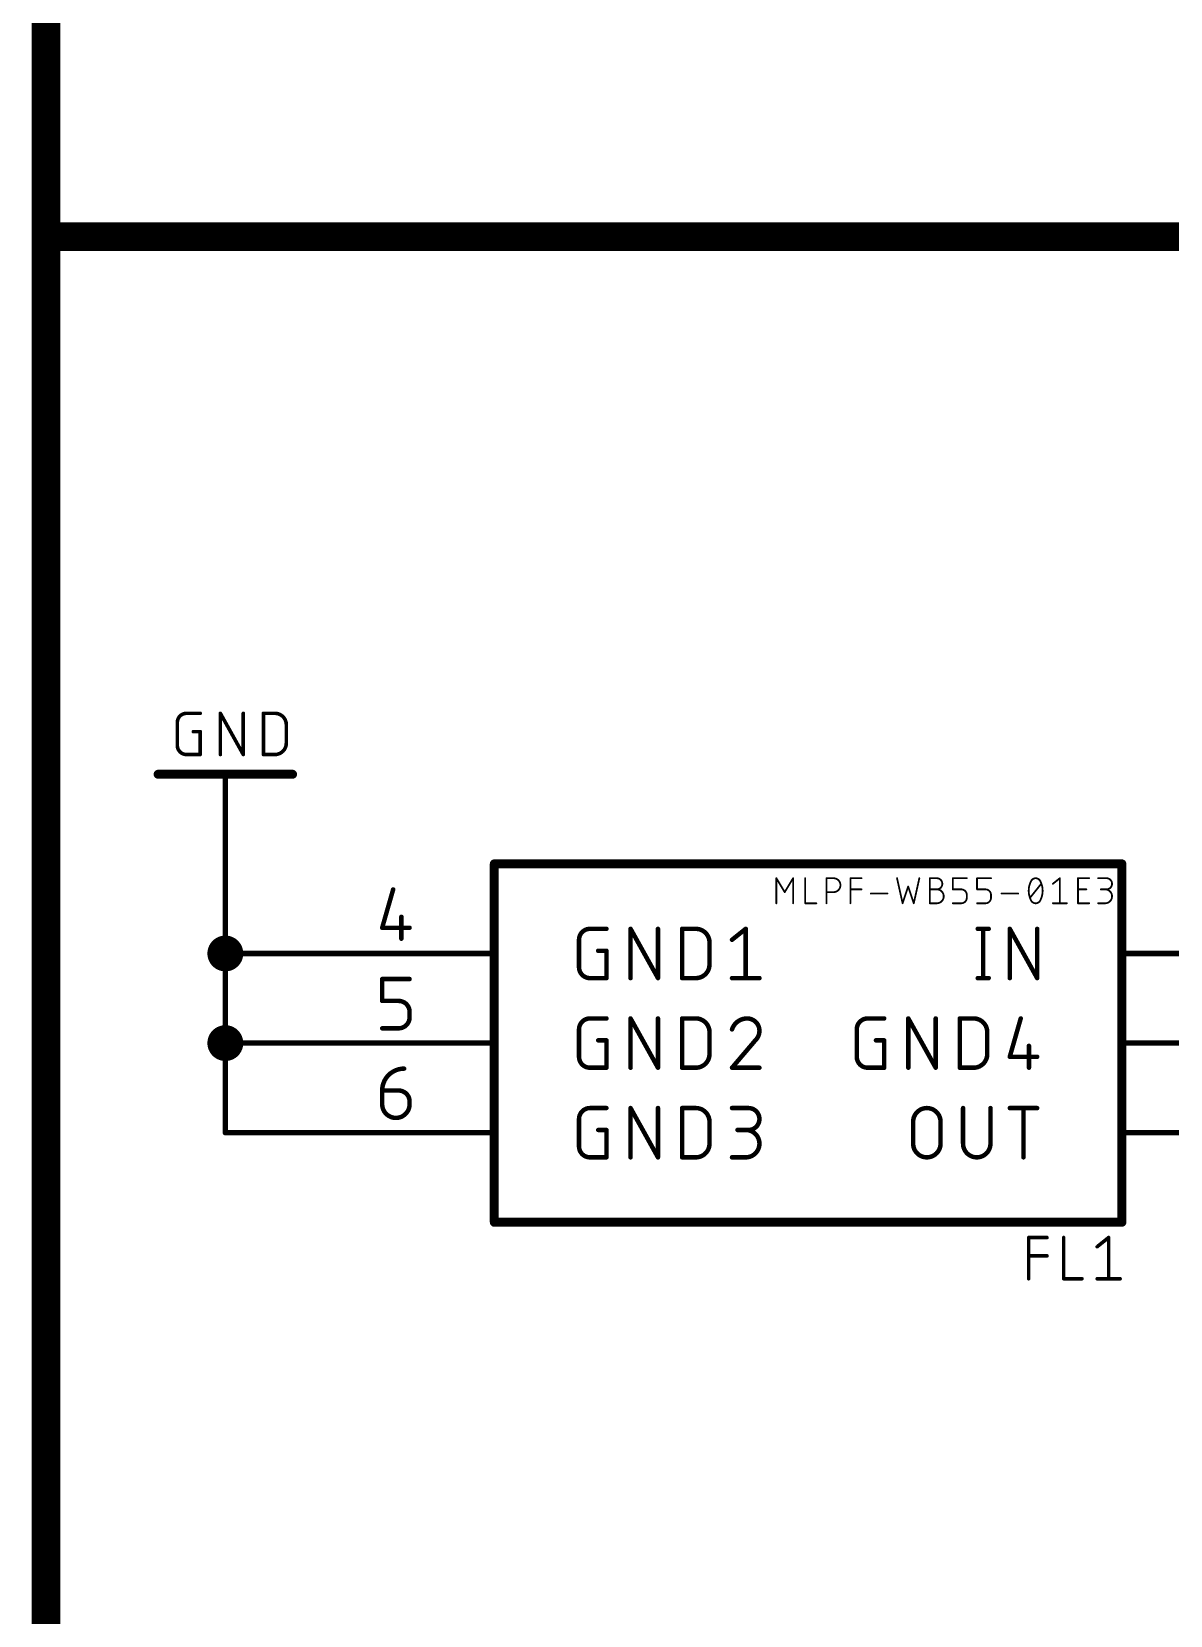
# Model space of a CAD drawing. Extents: x 0 to 261, y -15 to 164.
# Drawn here: x 126.59 to 158.85, y 29.5 to 74.39 of the extents above; entities that cross this region are included whole.
import ezdxf

# ---------------------------------------------------------------- set-up
doc = ezdxf.new("R2010")
doc.units = 0
for name, color, linetype in [('91', 110, 'CONTINUOUS'), ('94', 12, 'CONTINUOUS'), ('95', 253, 'CONTINUOUS'), ('96', 253, 'CONTINUOUS')]:
    doc.layers.add(name, color=color, linetype=linetype)

msp = doc.modelspace()

# ---------------------------------------------------------------- linework, layer by layer
at = {"layer": '91', "const_width": 0.1524}
for points in [[(132.08, 48.26), (132.08, 50.8)], [(132.08, 45.72), (132.08, 48.26)], [(134.62, 48.26), (132.08, 48.26)], [(132.08, 43.18), (132.08, 45.72)], [(134.62, 45.72), (132.08, 45.72)], [(134.62, 43.18), (132.08, 43.18)]]:
    msp.add_lwpolyline(points, dxfattribs=at)
at = {"layer": '91'}
for points, const_width in [([(132.1181, 50.8, 1), (132.0419, 50.8)], 0.0762), ([(132.08, 48.006, 1), (132.08, 48.514, 1), (132.08, 48.006)], 0.508), ([(132.1181, 48.26, 1), (132.0419, 48.26)], 0.0762), ([(132.08, 48.2981, 1), (132.08, 48.2219)], 0.0762), ([(132.0419, 48.26, 1), (132.1181, 48.26)], 0.0762), ([(134.62, 48.2219, 1), (134.62, 48.2981)], 0.0762), ([(132.08, 45.466, 1), (132.08, 45.974, 1), (132.08, 45.466)], 0.508), ([(132.1181, 45.72, 1), (132.0419, 45.72)], 0.0762), ([(132.08, 45.7581, 1), (132.08, 45.6819)], 0.0762), ([(134.62, 45.6819, 1), (134.62, 45.7581)], 0.0762), ([(132.0419, 45.72, 1), (132.1181, 45.72)], 0.0762), ([(132.08, 43.2181, 1), (132.08, 43.1419)], 0.0762), ([(132.0419, 43.18, 1), (132.1181, 43.18)], 0.0762), ([(134.62, 43.1419, 1), (134.62, 43.2181)], 0.0762)]:
    msp.add_lwpolyline(points, format="xyb", dxfattribs=dict(at, const_width=const_width))
at = {"layer": '94'}
for points, const_width in [([(133.985, 53.34), (130.175, 53.34)], 0.254), ([(132.08, 50.8), (132.08, 53.34)], 0.1524), ([(139.7, 50.8), (139.7, 40.64)], 0.254), ([(139.7, 50.8), (157.48, 50.8)], 0.254), ([(157.48, 40.64), (157.48, 50.8)], 0.254), ([(134.62, 48.26), (139.7, 48.26)], 0.1524), ([(162.56, 48.26), (157.48, 48.26)], 0.1524), ([(134.62, 45.72), (139.7, 45.72)], 0.1524), ([(162.56, 45.72), (157.48, 45.72)], 0.1524), ([(134.62, 43.18), (139.7, 43.18)], 0.1524), ([(162.56, 43.18), (157.48, 43.18)], 0.1524), ([(157.48, 40.64), (139.7, 40.64)], 0.254)]:
    msp.add_lwpolyline(points, dxfattribs=dict(at, const_width=const_width))
for points, const_width in [([(130.175, 53.4035, 1), (130.175, 53.2765)], 0.127), ([(133.985, 53.2765, 1), (133.985, 53.4035)], 0.127), ([(132.1181, 53.34, 1), (132.0419, 53.34)], 0.0762), ([(132.0419, 50.8, 1), (132.1181, 50.8)], 0.0762), ([(139.7635, 50.8, 1), (139.6365, 50.8)], 0.127), ([(139.7, 50.8635, 1), (139.7, 50.7365)], 0.127), ([(157.5435, 50.8, 1), (157.4165, 50.8)], 0.127), ([(157.48, 50.7365, 1), (157.48, 50.8635)], 0.127), ([(134.62, 48.2981, 1), (134.62, 48.2219)], 0.0762), ([(139.7, 48.2219, 1), (139.7, 48.2981)], 0.0762), ([(157.48, 48.2981, 1), (157.48, 48.2219)], 0.0762), ([(134.62, 45.7581, 1), (134.62, 45.6819)], 0.0762), ([(139.7, 45.6819, 1), (139.7, 45.7581)], 0.0762), ([(157.48, 45.7581, 1), (157.48, 45.6819)], 0.0762), ([(134.62, 43.2181, 1), (134.62, 43.1419)], 0.0762), ([(139.7, 43.1419, 1), (139.7, 43.2181)], 0.0762), ([(157.48, 43.2181, 1), (157.48, 43.1419)], 0.0762), ([(139.7, 40.7035, 1), (139.7, 40.5765)], 0.127), ([(139.6365, 40.64, 1), (139.7635, 40.64)], 0.127), ([(157.4165, 40.64, 1), (157.5435, 40.64)], 0.127), ([(157.48, 40.5765, 1), (157.48, 40.7035)], 0.127)]:
    msp.add_lwpolyline(points, format="xyb", dxfattribs=dict(at, const_width=const_width))
at = {"layer": '95'}
for points, const_width in [([(127, 121.92), (127, 68.58)], 0.8128), ([(127, 68.58), (127, 12.7)], 0.8128), ([(127, 68.58), (256.54, 68.58)], 0.8128), ([(136.834, 50.0761), (136.5236, 48.9895)], 0.127), ([(136.5236, 48.9895), (137.2997, 48.9895)], 0.127), ([(137.0669, 49.3), (137.0669, 48.6791)], 0.127), ([(142.4107, 48.9585), (142.8764, 48.9585)], 0.127), ([(143.5604, 47.5615), (143.5604, 48.9585)], 0.127), ([(143.5604, 48.9585), (144.3365, 47.5615)], 0.127), ([(144.3365, 47.5615), (144.3365, 48.9585)], 0.127), ([(145.0205, 47.5615), (145.0205, 48.9585)], 0.127), ([(145.0205, 48.9585), (145.4086, 48.9585)], 0.127), ([(146.435, 48.6481), (146.8231, 48.9585)], 0.127), ([(146.8231, 48.9585), (146.8231, 47.5615)], 0.127), ([(153.3957, 48.9585), (153.7062, 48.9585)], 0.127), ([(153.5509, 48.9585), (153.5509, 47.5615)], 0.127), ([(154.3036, 47.5615), (154.3036, 48.9585)], 0.127), ([(154.3036, 48.9585), (155.0797, 47.5615)], 0.127), ([(155.0797, 47.5615), (155.0797, 48.9585)], 0.127), ([(142.1003, 47.8719), (142.1003, 48.6481)], 0.127), ([(145.7966, 48.5704), (145.7966, 47.9496)], 0.127), ([(142.6436, 48.3376), (142.8764, 48.3376)], 0.127), ([(142.8764, 48.3376), (142.8764, 47.5615)], 0.127), ([(136.5236, 46.9152), (136.5236, 47.5361)], 0.127), ([(136.5236, 47.5361), (137.2997, 47.5361)], 0.127), ([(142.8764, 47.5615), (142.4107, 47.5615)], 0.127), ([(145.4086, 47.5615), (145.0205, 47.5615)], 0.127), ([(146.435, 47.5615), (147.2111, 47.5615)], 0.127), ([(153.3957, 47.5615), (153.7062, 47.5615)], 0.127), ([(136.9893, 46.9152), (136.5236, 46.9152)], 0.127), ([(137.2997, 46.4495), (137.2997, 46.6048)], 0.127), ([(142.4107, 46.4185), (142.8764, 46.4185)], 0.127), ([(143.5604, 45.0215), (143.5604, 46.4185)], 0.127), ([(143.5604, 46.4185), (144.3365, 45.0215)], 0.127), ([(144.3365, 45.0215), (144.3365, 46.4185)], 0.127), ([(145.0205, 45.0215), (145.0205, 46.4185)], 0.127), ([(145.0205, 46.4185), (145.4086, 46.4185)], 0.127), ([(150.2793, 46.4185), (150.745, 46.4185)], 0.127), ([(151.429, 45.0215), (151.429, 46.4185)], 0.127), ([(151.429, 46.4185), (152.2051, 45.0215)], 0.127), ([(152.2051, 45.0215), (152.2051, 46.4185)], 0.127), ([(152.8891, 45.0215), (152.8891, 46.4185)], 0.127), ([(152.8891, 46.4185), (153.2772, 46.4185)], 0.127), ([(154.614, 46.4185), (154.3036, 45.3319)], 0.127), ([(136.5236, 46.1391), (136.9893, 46.1391)], 0.127), ([(142.1003, 45.3319), (142.1003, 46.1081)], 0.127), ([(142.6436, 45.7976), (142.8764, 45.7976)], 0.127), ([(142.8764, 45.7976), (142.8764, 45.0215)], 0.127), ([(145.7966, 46.0304), (145.7966, 45.4096)], 0.127), ([(147.0947, 45.7976), (146.435, 45.0215)], 0.127), ([(149.9689, 45.3319), (149.9689, 46.1081)], 0.127), ([(150.5122, 45.7976), (150.745, 45.7976)], 0.127), ([(150.745, 45.7976), (150.745, 45.0215)], 0.127), ([(153.6652, 46.0304), (153.6652, 45.4096)], 0.127), ([(154.3036, 45.3319), (155.0797, 45.3319)], 0.127), ([(154.8469, 45.6424), (154.8469, 45.0215)], 0.127), ([(142.8764, 45.0215), (142.4107, 45.0215)], 0.127), ([(145.4086, 45.0215), (145.0205, 45.0215)], 0.127), ([(146.435, 45.0215), (147.2111, 45.0215)], 0.127), ([(150.745, 45.0215), (150.2793, 45.0215)], 0.127), ([(153.2772, 45.0215), (152.8891, 45.0215)], 0.127), ([(136.5236, 44.3752), (136.9893, 44.3752)], 0.127), ([(136.5236, 43.9872), (136.5236, 44.3752)], 0.127), ([(137.2997, 44.0648), (137.2997, 43.9872)], 0.127), ([(142.1003, 42.7919), (142.1003, 43.5681)], 0.127), ([(142.4107, 43.8785), (142.8764, 43.8785)], 0.127), ([(143.5604, 42.4815), (143.5604, 43.8785)], 0.127), ([(143.5604, 43.8785), (144.3365, 42.4815)], 0.127), ([(144.3365, 42.4815), (144.3365, 43.8785)], 0.127), ([(145.0205, 42.4815), (145.0205, 43.8785)], 0.127), ([(145.0205, 43.8785), (145.4086, 43.8785)], 0.127), ([(145.7966, 43.4904), (145.7966, 42.8696)], 0.127), ([(146.435, 43.8785), (146.9007, 43.8785)], 0.127), ([(151.5659, 42.8696), (151.5659, 43.4904)], 0.127), ([(152.342, 43.4904), (152.342, 42.8696)], 0.127), ([(152.9804, 43.8785), (152.9804, 42.8696)], 0.127), ([(153.7565, 42.8696), (153.7565, 43.8785)], 0.127), ([(154.3036, 43.8785), (155.0797, 43.8785)], 0.127), ([(154.6916, 42.4815), (154.6916, 43.8785)], 0.127), ([(142.6436, 43.2576), (142.8764, 43.2576)], 0.127), ([(142.8764, 43.2576), (142.8764, 42.4815)], 0.127), ([(146.9007, 43.2576), (146.5902, 43.2576)], 0.127), ([(142.8764, 42.4815), (142.4107, 42.4815)], 0.127), ([(145.4086, 42.4815), (145.0205, 42.4815)], 0.127), ([(146.435, 42.4815), (146.8231, 42.4815)], 0.127), ([(154.8393, 39.0398), (154.8393, 40.2082)], 0.1016), ([(154.8393, 40.2082), (155.3585, 40.2082)], 0.1016), ([(155.8298, 40.2082), (155.8298, 39.0398)], 0.1016), ([(156.7801, 39.9486), (157.1046, 40.2082)], 0.1016), ([(157.1046, 40.2082), (157.1046, 39.0398)], 0.1016), ([(154.8393, 39.6889), (155.3585, 39.6889)], 0.1016), ([(155.8298, 39.0398), (156.3491, 39.0398)], 0.1016), ([(156.7801, 39.0398), (157.4292, 39.0398)], 0.1016)]:
    msp.add_lwpolyline(points, dxfattribs=dict(at, const_width=const_width))
for points, const_width in [([(127.2032, 68.58, 1), (126.7968, 68.58)], 0.4064), ([(127, 68.7832, 1), (127, 68.3768)], 0.4064), ([(126.7968, 68.58, 1), (127.2032, 68.58)], 0.4064), ([(136.8646, 50.0674, 1), (136.8035, 50.0848)], 0.0635), ([(136.5236, 49.0213, 1), (136.5236, 48.9578)], 0.0635), ([(136.4931, 48.9983, 1), (136.5541, 48.9808)], 0.0635), ([(137.0986, 49.3, 1), (137.0351, 49.3)], 0.0635), ([(137.2997, 48.9578, 1), (137.2997, 49.0213)], 0.0635), ([(142.4107, 48.9585, 0.4142), (142.1003, 48.6481)], 0.127), ([(142.4107, 48.9903, 1), (142.4107, 48.9267)], 0.0635), ([(142.4107, 48.9268, 1), (142.4107, 48.9902)], 0.0635), ([(142.8764, 48.9267, 1), (142.8764, 48.9903)], 0.0635), ([(143.5922, 48.9585, 1), (143.5287, 48.9585)], 0.0635), ([(143.5882, 48.9739, 1), (143.5327, 48.9431)], 0.0635), ([(144.3683, 48.9585, 1), (144.3048, 48.9585)], 0.0635), ([(145.0205, 48.9903, 1), (145.0205, 48.9267)], 0.0635), ([(145.0523, 48.9585, 1), (144.9888, 48.9585)], 0.0635), ([(145.4086, 48.9903, 1), (145.4086, 48.9267)], 0.0635), ([(145.7966, 48.5704, 0.4142), (145.4086, 48.9585)], 0.127), ([(145.4086, 48.9267, 1), (145.4086, 48.9903)], 0.0635), ([(146.8548, 48.9585, 1), (146.7913, 48.9585)], 0.0635), ([(146.8429, 48.9337, 1), (146.8032, 48.9833)], 0.0635), ([(153.3957, 48.9903, 1), (153.3957, 48.9267)], 0.0635), ([(153.5827, 48.9585, 1), (153.5192, 48.9585)], 0.0635), ([(153.7062, 48.9267, 1), (153.7062, 48.9903)], 0.0635), ([(154.3353, 48.9585, 1), (154.2718, 48.9585)], 0.0635), ([(154.3313, 48.9739, 1), (154.2758, 48.9431)], 0.0635), ([(155.1114, 48.9585, 1), (155.048, 48.9585)], 0.0635), ([(137.0351, 48.6791, 1), (137.0986, 48.6791)], 0.0635), ([(142.132, 48.6481, 1), (142.0686, 48.6481)], 0.0635), ([(142.0686, 48.6481, 1), (142.132, 48.6481)], 0.0635), ([(145.8284, 48.5704, 1), (145.7649, 48.5704)], 0.0635), ([(145.7649, 48.5704, 1), (145.8284, 48.5704)], 0.0635), ([(146.4152, 48.6728, 1), (146.4548, 48.6233)], 0.0635), ([(142.6436, 48.3694, 1), (142.6436, 48.3059)], 0.0635), ([(142.9082, 48.3376, 1), (142.8447, 48.3376)], 0.0635), ([(142.8764, 48.3059, 1), (142.8764, 48.3694)], 0.0635), ([(136.5236, 47.5679, 1), (136.5236, 47.5044)], 0.0635), ([(136.5553, 47.5361, 1), (136.4918, 47.5361)], 0.0635), ([(137.2997, 47.5044, 1), (137.2997, 47.5679)], 0.0635), ([(142.1003, 47.8719, 0.4142), (142.4107, 47.5615)], 0.127), ([(142.132, 47.8719, 1), (142.0686, 47.8719)], 0.0635), ([(142.0686, 47.8719, 1), (142.132, 47.8719)], 0.0635), ([(142.4107, 47.5933, 1), (142.4107, 47.5297)], 0.0635), ([(142.4107, 47.5297, 1), (142.4107, 47.5933)], 0.0635), ([(142.8447, 47.5615, 1), (142.9082, 47.5615)], 0.0635), ([(142.8764, 47.5297, 1), (142.8764, 47.5933)], 0.0635), ([(143.5287, 47.5615, 1), (143.5922, 47.5615)], 0.0635), ([(144.3048, 47.5615, 1), (144.3683, 47.5615)], 0.0635), ([(144.3088, 47.5461, 1), (144.3643, 47.5769)], 0.0635), ([(145.0205, 47.5933, 1), (145.0205, 47.5297)], 0.0635), ([(144.9888, 47.5615, 1), (145.0523, 47.5615)], 0.0635), ([(145.4086, 47.5615, 0.4142), (145.7966, 47.9496)], 0.127), ([(145.4086, 47.5932, 1), (145.4086, 47.5298)], 0.0635), ([(145.4086, 47.5297, 1), (145.4086, 47.5933)], 0.0635), ([(145.8284, 47.9496, 1), (145.7649, 47.9496)], 0.0635), ([(145.7649, 47.9496, 1), (145.8284, 47.9496)], 0.0635), ([(146.435, 47.5933, 1), (146.435, 47.5297)], 0.0635), ([(146.7913, 47.5615, 1), (146.8548, 47.5615)], 0.0635), ([(147.2111, 47.5297, 1), (147.2111, 47.5933)], 0.0635), ([(153.3957, 47.5933, 1), (153.3957, 47.5297)], 0.0635), ([(153.5192, 47.5615, 1), (153.5827, 47.5615)], 0.0635), ([(153.7062, 47.5297, 1), (153.7062, 47.5933)], 0.0635), ([(154.2718, 47.5615, 1), (154.3353, 47.5615)], 0.0635), ([(155.048, 47.5615, 1), (155.1114, 47.5615)], 0.0635), ([(155.0519, 47.5461, 1), (155.1075, 47.5769)], 0.0635), ([(136.5236, 46.947, 1), (136.5236, 46.8835)], 0.0635), ([(136.4918, 46.9152, 1), (136.5553, 46.9152)], 0.0635), ([(136.9893, 46.947, 1), (136.9893, 46.8835)], 0.0635), ([(137.2997, 46.6048, 0.4142), (136.9893, 46.9152)], 0.127), ([(136.9893, 46.8835, 1), (136.9893, 46.947)], 0.0635), ([(136.9893, 46.1391, 0.4142), (137.2997, 46.4495)], 0.127), ([(137.3314, 46.6048, 1), (137.268, 46.6048)], 0.0635), ([(137.268, 46.6048, 1), (137.3314, 46.6048)], 0.0635), ([(137.3314, 46.4495, 1), (137.268, 46.4495)], 0.0635), ([(137.268, 46.4495, 1), (137.3314, 46.4495)], 0.0635), ([(142.4107, 46.4185, 0.4142), (142.1003, 46.1081)], 0.127), ([(142.4107, 46.4503, 1), (142.4107, 46.3867)], 0.0635), ([(142.4107, 46.3868, 1), (142.4107, 46.4502)], 0.0635), ([(142.8764, 46.3867, 1), (142.8764, 46.4503)], 0.0635), ([(143.5922, 46.4185, 1), (143.5287, 46.4185)], 0.0635), ([(143.5882, 46.4339, 1), (143.5327, 46.4031)], 0.0635), ([(144.3683, 46.4185, 1), (144.3048, 46.4185)], 0.0635), ([(145.0205, 46.4503, 1), (145.0205, 46.3867)], 0.0635), ([(145.0523, 46.4185, 1), (144.9888, 46.4185)], 0.0635), ([(145.4086, 46.4503, 1), (145.4086, 46.3867)], 0.0635), ([(145.7966, 46.0304, 0.4142), (145.4086, 46.4185)], 0.127), ([(145.4086, 46.3867, 1), (145.4086, 46.4503)], 0.0635), ([(146.8619, 46.4185, 0.3252), (146.435, 46.1081)], 0.127), ([(146.8619, 46.4503, 1), (146.8619, 46.3867)], 0.0635), ([(147.2111, 46.0693, 0.4142), (146.8619, 46.4185)], 0.127), ([(146.8619, 46.3868, 1), (146.8619, 46.4502)], 0.0635), ([(150.2793, 46.4185, 0.4142), (149.9689, 46.1081)], 0.127), ([(150.2793, 46.4503, 1), (150.2793, 46.3867)], 0.0635), ([(150.2793, 46.3868, 1), (150.2793, 46.4502)], 0.0635), ([(150.745, 46.3867, 1), (150.745, 46.4503)], 0.0635), ([(151.4568, 46.4339, 1), (151.4012, 46.4031)], 0.0635), ([(151.4607, 46.4185, 1), (151.3973, 46.4185)], 0.0635), ([(152.2369, 46.4185, 1), (152.1734, 46.4185)], 0.0635), ([(152.8891, 46.4503, 1), (152.8891, 46.3867)], 0.0635), ([(152.9209, 46.4185, 1), (152.8574, 46.4185)], 0.0635), ([(153.2772, 46.4503, 1), (153.2772, 46.3867)], 0.0635), ([(153.6652, 46.0304, 0.4142), (153.2772, 46.4185)], 0.127), ([(153.2772, 46.3867, 1), (153.2772, 46.4503)], 0.0635), ([(154.6446, 46.4098, 1), (154.5835, 46.4272)], 0.0635), ([(136.5236, 46.1709, 1), (136.5236, 46.1073)], 0.0635), ([(136.9893, 46.1709, 1), (136.9893, 46.1073)], 0.0635), ([(136.9893, 46.1073, 1), (136.9893, 46.1709)], 0.0635), ([(142.132, 46.1081, 1), (142.0686, 46.1081)], 0.0635), ([(142.0686, 46.1081, 1), (142.132, 46.1081)], 0.0635), ([(142.6436, 45.8294, 1), (142.6436, 45.7659)], 0.0635), ([(142.9082, 45.7976, 1), (142.8447, 45.7976)], 0.0635), ([(142.8764, 45.7659, 1), (142.8764, 45.8294)], 0.0635), ([(145.8284, 46.0304, 1), (145.7649, 46.0304)], 0.0635), ([(145.7649, 46.0304, 1), (145.8284, 46.0304)], 0.0635), ([(146.4048, 46.1178, 1), (146.4652, 46.0983)], 0.0635), ([(147.0947, 45.7976, 0.2053), (147.2111, 46.0693)], 0.127), ([(147.0728, 45.8206, 1), (147.1166, 45.7746)], 0.0635), ([(147.1189, 45.777, 1), (147.0705, 45.8182)], 0.0635), ([(147.2429, 46.0692, 1), (147.1794, 46.0693)], 0.0635), ([(147.1794, 46.0693, 1), (147.2429, 46.0693)], 0.0635), ([(150.0006, 46.1081, 1), (149.9371, 46.1081)], 0.0635), ([(149.9371, 46.1081, 1), (150.0006, 46.1081)], 0.0635), ([(150.5122, 45.8294, 1), (150.5122, 45.7659)], 0.0635), ([(150.7767, 45.7976, 1), (150.7133, 45.7976)], 0.0635), ([(150.745, 45.7659, 1), (150.745, 45.8294)], 0.0635), ([(153.697, 46.0304, 1), (153.6335, 46.0304)], 0.0635), ([(153.6335, 46.0304, 1), (153.697, 46.0304)], 0.0635), ([(142.1003, 45.3319, 0.4142), (142.4107, 45.0215)], 0.127), ([(142.132, 45.3319, 1), (142.0686, 45.3319)], 0.0635), ([(142.0686, 45.3319, 1), (142.132, 45.3319)], 0.0635), ([(145.4086, 45.0215, 0.4142), (145.7966, 45.4096)], 0.127), ([(145.8284, 45.4096, 1), (145.7649, 45.4096)], 0.0635), ([(145.7649, 45.4096, 1), (145.8284, 45.4096)], 0.0635), ([(150.0006, 45.3319, 1), (149.9371, 45.3319)], 0.0635), ([(149.9371, 45.3319, 1), (150.0006, 45.3319)], 0.0635), ([(149.9689, 45.3319, 0.4142), (150.2793, 45.0215)], 0.127), ([(153.2772, 45.0215, 0.4142), (153.6652, 45.4096)], 0.127), ([(153.697, 45.4096, 1), (153.6335, 45.4096)], 0.0635), ([(153.6335, 45.4096, 1), (153.697, 45.4096)], 0.0635), ([(154.3036, 45.3637, 1), (154.3036, 45.3002)], 0.0635), ([(154.2731, 45.3407, 1), (154.3341, 45.3232)], 0.0635), ([(154.8786, 45.6424, 1), (154.8151, 45.6424)], 0.0635), ([(155.0797, 45.3002, 1), (155.0797, 45.3637)], 0.0635), ([(137.1445, 44.9961, 0.4142), (136.5236, 44.3752)], 0.127), ([(137.1445, 44.9644, 1), (137.1445, 45.0278)], 0.0635), ([(142.4107, 45.0533, 1), (142.4107, 44.9898)], 0.0635), ([(142.4107, 44.9898, 1), (142.4107, 45.0533)], 0.0635), ([(142.8447, 45.0215, 1), (142.9082, 45.0215)], 0.0635), ([(142.8764, 44.9898, 1), (142.8764, 45.0533)], 0.0635), ([(143.5287, 45.0215, 1), (143.5922, 45.0215)], 0.0635), ([(144.3048, 45.0215, 1), (144.3683, 45.0215)], 0.0635), ([(144.3088, 45.0061, 1), (144.3643, 45.0369)], 0.0635), ([(145.0205, 45.0533, 1), (145.0205, 44.9898)], 0.0635), ([(144.9888, 45.0215, 1), (145.0523, 45.0215)], 0.0635), ([(145.4086, 45.0532, 1), (145.4086, 44.9898)], 0.0635), ([(145.4086, 44.9898, 1), (145.4086, 45.0533)], 0.0635), ([(146.435, 45.0533, 1), (146.435, 44.9898)], 0.0635), ([(146.4108, 45.0421, 1), (146.4592, 45.0009)], 0.0635), ([(147.2111, 44.9898, 1), (147.2111, 45.0533)], 0.0635), ([(150.2793, 45.0533, 1), (150.2793, 44.9898)], 0.0635), ([(150.2793, 44.9898, 1), (150.2793, 45.0533)], 0.0635), ([(150.7133, 45.0215, 1), (150.7767, 45.0215)], 0.0635), ([(150.745, 44.9898, 1), (150.745, 45.0533)], 0.0635), ([(151.3973, 45.0215, 1), (151.4607, 45.0215)], 0.0635), ([(152.1734, 45.0215, 1), (152.2369, 45.0215)], 0.0635), ([(152.1774, 45.0061, 1), (152.2329, 45.0369)], 0.0635), ([(152.8891, 45.0533, 1), (152.8891, 44.9898)], 0.0635), ([(152.8574, 45.0215, 1), (152.9209, 45.0215)], 0.0635), ([(153.2772, 45.0532, 1), (153.2772, 44.9898)], 0.0635), ([(153.2772, 44.9898, 1), (153.2772, 45.0533)], 0.0635), ([(154.8151, 45.0215, 1), (154.8786, 45.0215)], 0.0635), ([(136.5236, 44.407, 1), (136.5236, 44.3435)], 0.0635), ([(136.5553, 44.3752, 1), (136.4918, 44.3752)], 0.0635), ([(136.4918, 44.3752, 1), (136.5553, 44.3752)], 0.0635), ([(136.5236, 43.9872, 1), (137.2997, 43.9872)], 0.127), ([(136.5553, 43.9872, 1), (136.4918, 43.9872)], 0.0635), ([(136.4918, 43.9872, 1), (136.5553, 43.9872)], 0.0635), ([(137.2997, 44.0648, 0.4142), (136.9893, 44.3752)], 0.127), ([(136.9893, 44.407, 1), (136.9893, 44.3435)], 0.0635), ([(136.9893, 44.3435, 1), (136.9893, 44.407)], 0.0635), ([(137.3314, 44.0648, 1), (137.268, 44.0648)], 0.0635), ([(137.268, 44.0648, 1), (137.3314, 44.0648)], 0.0635), ([(137.3314, 43.9872, 1), (137.268, 43.9872)], 0.0635), ([(137.268, 43.9872, 1), (137.3314, 43.9872)], 0.0635), ([(142.4107, 43.8785, 0.4142), (142.1003, 43.5681)], 0.127), ([(142.132, 43.5681, 1), (142.0686, 43.5681)], 0.0635), ([(142.0686, 43.5681, 1), (142.132, 43.5681)], 0.0635), ([(142.4107, 43.9103, 1), (142.4107, 43.8468)], 0.0635), ([(142.4107, 43.8468, 1), (142.4107, 43.9102)], 0.0635), ([(142.8764, 43.8468, 1), (142.8764, 43.9103)], 0.0635), ([(143.5922, 43.8785, 1), (143.5287, 43.8785)], 0.0635), ([(143.5882, 43.8939, 1), (143.5327, 43.8631)], 0.0635), ([(144.3683, 43.8785, 1), (144.3048, 43.8785)], 0.0635), ([(145.0205, 43.9103, 1), (145.0205, 43.8468)], 0.0635), ([(145.0523, 43.8785, 1), (144.9888, 43.8785)], 0.0635), ([(145.4086, 43.9103, 1), (145.4086, 43.8468)], 0.0635), ([(145.7966, 43.4904, 0.4142), (145.4086, 43.8785)], 0.127), ([(145.4086, 43.8468, 1), (145.4086, 43.9103)], 0.0635), ([(145.8284, 43.4904, 1), (145.7649, 43.4904)], 0.0635), ([(146.435, 43.9103, 1), (146.435, 43.8468)], 0.0635), ([(146.9007, 43.9103, 1), (146.9007, 43.8468)], 0.0635), ([(146.9007, 43.2576, 1), (146.9007, 43.8785)], 0.127), ([(146.9007, 43.8468, 1), (146.9007, 43.9103)], 0.0635), ([(152.342, 43.4904, 1), (151.5659, 43.4904)], 0.127), ([(151.5976, 43.4904, 1), (151.5341, 43.4904)], 0.0635), ([(152.3737, 43.4904, 1), (152.3102, 43.4904)], 0.0635), ([(153.0121, 43.8785, 1), (152.9486, 43.8785)], 0.0635), ([(153.7882, 43.8785, 1), (153.7247, 43.8785)], 0.0635), ([(154.3036, 43.9103, 1), (154.3036, 43.8468)], 0.0635), ([(154.7234, 43.8785, 1), (154.6599, 43.8785)], 0.0635), ([(155.0797, 43.8468, 1), (155.0797, 43.9103)], 0.0635), ([(142.6436, 43.2894, 1), (142.6436, 43.2259)], 0.0635), ([(142.9082, 43.2576, 1), (142.8447, 43.2576)], 0.0635), ([(142.8764, 43.2259, 1), (142.8764, 43.2894)], 0.0635), ([(145.7649, 43.4904, 1), (145.8284, 43.4904)], 0.0635), ([(146.5902, 43.2894, 1), (146.5902, 43.2259)], 0.0635), ([(146.8231, 43.2894, 1), (146.8231, 43.2259)], 0.0635), ([(146.8231, 42.4815, 1), (146.8231, 43.2576)], 0.127), ([(146.9007, 43.2894, 1), (146.9007, 43.2259)], 0.0635), ([(146.9007, 43.2259, 1), (146.9007, 43.2894)], 0.0635), ([(151.5341, 43.4904, 1), (151.5976, 43.4904)], 0.0635), ([(152.3102, 43.4904, 1), (152.3737, 43.4904)], 0.0635), ([(142.1003, 42.7919, 0.4142), (142.4107, 42.4815)], 0.127), ([(142.132, 42.7919, 1), (142.0686, 42.7919)], 0.0635), ([(142.0686, 42.7919, 1), (142.132, 42.7919)], 0.0635), ([(145.4086, 42.4815, 0.4142), (145.7966, 42.8696)], 0.127), ([(145.8284, 42.8696, 1), (145.7649, 42.8696)], 0.0635), ([(145.7649, 42.8696, 1), (145.8284, 42.8696)], 0.0635), ([(151.5659, 42.8696, 1), (152.342, 42.8696)], 0.127), ([(151.5976, 42.8696, 1), (151.5341, 42.8696)], 0.0635), ([(151.5341, 42.8696, 1), (151.5976, 42.8696)], 0.0635), ([(152.3737, 42.8696, 1), (152.3102, 42.8696)], 0.0635), ([(152.3102, 42.8696, 1), (152.3737, 42.8696)], 0.0635), ([(152.9804, 42.8696, 1), (153.7565, 42.8696)], 0.127), ([(153.0121, 42.8696, 1), (152.9486, 42.8696)], 0.0635), ([(152.9486, 42.8696, 1), (153.0121, 42.8696)], 0.0635), ([(153.7882, 42.8696, 1), (153.7247, 42.8696)], 0.0635), ([(153.7247, 42.8696, 1), (153.7882, 42.8696)], 0.0635), ([(142.4107, 42.5133, 1), (142.4107, 42.4498)], 0.0635), ([(142.4107, 42.4498, 1), (142.4107, 42.5133)], 0.0635), ([(142.8447, 42.4815, 1), (142.9082, 42.4815)], 0.0635), ([(142.8764, 42.4498, 1), (142.8764, 42.5133)], 0.0635), ([(143.5287, 42.4815, 1), (143.5922, 42.4815)], 0.0635), ([(144.3048, 42.4815, 1), (144.3683, 42.4815)], 0.0635), ([(144.3088, 42.4661, 1), (144.3643, 42.4969)], 0.0635), ([(145.0205, 42.5133, 1), (145.0205, 42.4498)], 0.0635), ([(144.9888, 42.4815, 1), (145.0523, 42.4815)], 0.0635), ([(145.4086, 42.5132, 1), (145.4086, 42.4498)], 0.0635), ([(145.4086, 42.4498, 1), (145.4086, 42.5133)], 0.0635), ([(146.435, 42.5133, 1), (146.435, 42.4498)], 0.0635), ([(146.8231, 42.5133, 1), (146.8231, 42.4498)], 0.0635), ([(146.8231, 42.4498, 1), (146.8231, 42.5133)], 0.0635), ([(154.6599, 42.4815, 1), (154.7234, 42.4815)], 0.0635), ([(154.8647, 40.2082, 1), (154.8139, 40.2082)], 0.0508), ([(154.8393, 40.2336, 1), (154.8393, 40.1828)], 0.0508), ([(155.3585, 40.1828, 1), (155.3585, 40.2336)], 0.0508), ([(155.8552, 40.2082, 1), (155.8045, 40.2082)], 0.0508), ([(156.7642, 39.9684, 1), (156.796, 39.9287)], 0.0508), ([(157.13, 40.2082, 1), (157.0792, 40.2082)], 0.0508), ([(157.1205, 40.1884, 1), (157.0888, 40.228)], 0.0508), ([(154.8393, 39.7143, 1), (154.8393, 39.6635)], 0.0508), ([(155.3585, 39.6635, 1), (155.3585, 39.7143)], 0.0508), ([(154.8139, 39.0398, 1), (154.8647, 39.0398)], 0.0508), ([(155.8298, 39.0652, 1), (155.8298, 39.0144)], 0.0508), ([(155.8045, 39.0398, 1), (155.8552, 39.0398)], 0.0508), ([(156.3491, 39.0144, 1), (156.3491, 39.0652)], 0.0508), ([(156.7801, 39.0652, 1), (156.7801, 39.0144)], 0.0508), ([(157.0792, 39.0398, 1), (157.13, 39.0398)], 0.0508), ([(157.4292, 39.0144, 1), (157.4292, 39.0652)], 0.0508)]:
    msp.add_lwpolyline(points, format="xyb", dxfattribs=dict(at, const_width=const_width))
at = {"layer": '96'}
for points, const_width in [([(130.9793, 55.0672, 0.4142), (130.7197, 54.8076)], 0.1016), ([(130.7451, 54.8076, 1), (130.6943, 54.8076)], 0.0508), ([(130.6943, 54.8076, 1), (130.7451, 54.8076)], 0.0508), ([(130.9793, 55.0926, 1), (130.9793, 55.0418)], 0.0508), ([(130.9793, 55.0418, 1), (130.9793, 55.0926)], 0.0508), ([(131.3688, 55.0418, 1), (131.3688, 55.0926)], 0.0508), ([(131.9643, 55.0672, 1), (131.9135, 55.0672)], 0.0508), ([(131.9611, 55.0795, 1), (131.9167, 55.0549)], 0.0508), ([(132.6134, 55.0672, 1), (132.5626, 55.0672)], 0.0508), ([(133.1835, 55.0672, 1), (133.1327, 55.0672)], 0.0508), ([(133.1581, 55.0926, 1), (133.1581, 55.0418)], 0.0508), ([(133.8072, 54.7426, 0.4142), (133.4826, 55.0672)], 0.1016), ([(133.4826, 55.0926, 1), (133.4826, 55.0418)], 0.0508), ([(133.4826, 55.0418, 1), (133.4826, 55.0926)], 0.0508), ([(133.8326, 54.7426, 1), (133.7818, 54.7426)], 0.0508), ([(133.7818, 54.7426, 1), (133.8326, 54.7426)], 0.0508), ([(131.1741, 54.5733, 1), (131.1741, 54.5225)], 0.0508), ([(131.3942, 54.5479, 1), (131.3434, 54.5479)], 0.0508), ([(131.3688, 54.5225, 1), (131.3688, 54.5733)], 0.0508), ([(130.7197, 54.1584, 0.4142), (130.9793, 53.8988)], 0.1016), ([(130.7451, 54.1584, 1), (130.6943, 54.1584)], 0.0508), ([(130.6943, 54.1584, 1), (130.7451, 54.1584)], 0.0508), ([(130.9793, 53.9242, 1), (130.9793, 53.8734)], 0.0508), ([(130.9793, 53.8734, 1), (130.9793, 53.9242)], 0.0508), ([(131.3434, 53.8988, 1), (131.3942, 53.8988)], 0.0508), ([(131.3688, 53.8734, 1), (131.3688, 53.9242)], 0.0508), ([(131.9135, 53.8988, 1), (131.9643, 53.8988)], 0.0508), ([(132.5626, 53.8988, 1), (132.6134, 53.8988)], 0.0508), ([(132.5658, 53.8865, 1), (132.6102, 53.9111)], 0.0508), ([(133.1581, 53.9242, 1), (133.1581, 53.8734)], 0.0508), ([(133.1327, 53.8988, 1), (133.1835, 53.8988)], 0.0508), ([(133.4826, 53.8988, 0.4142), (133.8072, 54.2234)], 0.1016), ([(133.4826, 53.9242, 1), (133.4826, 53.8734)], 0.0508), ([(133.4826, 53.8734, 1), (133.4826, 53.9242)], 0.0508), ([(133.8326, 54.2234, 1), (133.7818, 54.2234)], 0.0508), ([(133.7818, 54.2234, 1), (133.8326, 54.2234)], 0.0508), ([(147.7033, 50.3936, 1), (147.6779, 50.3936)], 0.0254), ([(147.7015, 50.4001, 1), (147.6797, 50.3871)], 0.0254), ([(148.1774, 50.3936, 1), (148.152, 50.3936)], 0.0254), ([(148.1756, 50.3871, 1), (148.1538, 50.4001)], 0.0254), ([(148.5213, 50.3936, 1), (148.4959, 50.3936)], 0.0254), ([(149.1237, 50.3936, 1), (149.0983, 50.3936)], 0.0254), ([(149.111, 50.4063, 1), (149.111, 50.3809)], 0.0254), ([(149.3086, 49.9985, 1), (149.3086, 50.3936)], 0.0508), ([(149.3086, 50.4063, 1), (149.3086, 50.3809)], 0.0254), ([(149.3086, 50.3809, 1), (149.3086, 50.4063)], 0.0254), ([(149.8014, 50.3936, 1), (149.776, 50.3936)], 0.0254), ([(149.7887, 50.4063, 1), (149.7887, 50.3809)], 0.0254), ([(150.1048, 50.3809, 1), (150.1048, 50.4063)], 0.0254), ([(151.1215, 50.3964, 1), (151.0967, 50.3908)], 0.0254), ([(151.7537, 50.3908, 1), (151.7289, 50.3964)], 0.0254), ([(152.0498, 50.3936, 1), (152.0244, 50.3936)], 0.0254), ([(152.0371, 50.4063, 1), (152.0371, 50.3809)], 0.0254), ([(152.2346, 50.0775, 1), (152.2346, 50.3936)], 0.0508), ([(152.2346, 50.4063, 1), (152.2346, 50.3809)], 0.0254), ([(152.2346, 50.3809, 1), (152.2346, 50.4063)], 0.0254), ([(152.7034, 50.3936, 1), (152.678, 50.3936)], 0.0254), ([(152.6907, 50.4063, 1), (152.6907, 50.3809)], 0.0254), ([(153.0858, 50.3809, 1), (153.0858, 50.4063)], 0.0254), ([(153.3892, 50.3936, 1), (153.3638, 50.3936)], 0.0254), ([(153.3765, 50.4063, 1), (153.3765, 50.3809)], 0.0254), ([(153.7716, 50.3809, 1), (153.7716, 50.4063)], 0.0254), ([(154.8988, 50.2948, 0.1139), (154.8395, 50.038)], 0.0508), ([(155.0371, 50.3936, 0.3205), (154.8988, 50.2948)], 0.0508), ([(154.8868, 50.2989, 1), (154.9108, 50.2907)], 0.0254), ([(154.9102, 50.2893, 1), (154.8874, 50.3004)], 0.0254), ([(155.1754, 50.2948, 0.3205), (155.0371, 50.3936)], 0.0508), ([(155.0371, 50.4063, 1), (155.0371, 50.3809)], 0.0254), ([(155.0371, 50.3809, 1), (155.0371, 50.4063)], 0.0254), ([(155.2347, 50.038, 0.1139), (155.1754, 50.2948)], 0.0508), ([(155.1868, 50.3004, 1), (155.164, 50.2893)], 0.0254), ([(155.1634, 50.2907, 1), (155.1874, 50.2989)], 0.0254), ([(155.7356, 50.3936, 1), (155.7102, 50.3936)], 0.0254), ([(155.7308, 50.3837, 1), (155.715, 50.4035)], 0.0254), ([(156.2479, 50.3936, 1), (156.2225, 50.3936)], 0.0254), ([(156.2352, 50.4063, 1), (156.2352, 50.3809)], 0.0254), ([(156.5513, 50.3809, 1), (156.5513, 50.4063)], 0.0254), ([(156.8055, 50.4063, 1), (156.8055, 50.3809)], 0.0254), ([(157.0426, 50.0775, 1), (157.0426, 50.3936)], 0.0508), ([(157.0426, 50.4063, 1), (157.0426, 50.3809)], 0.0254), ([(157.0426, 50.3809, 1), (157.0426, 50.4063)], 0.0254), ([(147.9168, 50.005, 1), (147.9386, 49.992)], 0.0254), ([(147.9168, 49.992, 1), (147.9386, 50.005)], 0.0254), ([(149.111, 50.0112, 1), (149.111, 49.9858)], 0.0254), ([(149.3086, 50.0112, 1), (149.3086, 49.9858)], 0.0254), ([(149.3086, 49.9858, 1), (149.3086, 50.0112)], 0.0254), ([(149.7887, 50.0902, 1), (149.7887, 50.0648)], 0.0254), ([(150.1048, 50.0648, 1), (150.1048, 50.0902)], 0.0254), ([(150.3652, 49.9717, 1), (150.3652, 49.9463)], 0.0254), ([(150.8393, 49.9463, 1), (150.8393, 49.9717)], 0.0254), ([(151.4373, 50.1605, 1), (151.4132, 50.1525)], 0.0254), ([(151.4373, 50.1525, 1), (151.4132, 50.1605)], 0.0254), ([(152.0371, 50.0902, 1), (152.0371, 50.0648)], 0.0254), ([(152.2346, 49.6824, 1), (152.2346, 50.0775)], 0.0508), ([(152.2346, 50.0902, 1), (152.2346, 50.0648)], 0.0254), ([(152.2346, 50.0902, 1), (152.2346, 50.0648)], 0.0254), ([(152.2346, 50.0648, 1), (152.2346, 50.0902)], 0.0254), ([(152.6907, 50.0902, 1), (152.6907, 50.0648)], 0.0254), ([(152.678, 50.0775, 1), (152.7034, 50.0775)], 0.0254), ([(153.0858, 49.9195, 0.4142), (152.9278, 50.0775)], 0.0508), ([(152.9278, 50.0902, 1), (152.9278, 50.0648)], 0.0254), ([(152.9278, 49.6824, 0.4142), (153.0858, 49.8404)], 0.0508), ([(152.9278, 50.0648, 1), (152.9278, 50.0902)], 0.0254), ([(153.0985, 49.9195, 1), (153.0731, 49.9195)], 0.0254), ([(153.0731, 49.9195, 1), (153.0985, 49.9195)], 0.0254), ([(153.0985, 49.8404, 1), (153.0731, 49.8404)], 0.0254), ([(153.0731, 49.8404, 1), (153.0985, 49.8404)], 0.0254), ([(153.3765, 50.0902, 1), (153.3765, 50.0648)], 0.0254), ([(153.3638, 50.0775, 1), (153.3892, 50.0775)], 0.0254), ([(153.7716, 49.9195, 0.4142), (153.6136, 50.0775)], 0.0508), ([(153.6136, 50.0902, 1), (153.6136, 50.0648)], 0.0254), ([(153.6136, 49.6824, 0.4142), (153.7716, 49.8404)], 0.0508), ([(153.6136, 50.0648, 1), (153.6136, 50.0902)], 0.0254), ([(153.7843, 49.9195, 1), (153.7589, 49.9195)], 0.0254), ([(153.7589, 49.9195, 1), (153.7843, 49.9195)], 0.0254), ([(153.7843, 49.8404, 1), (153.7589, 49.8404)], 0.0254), ([(153.7589, 49.8404, 1), (153.7843, 49.8404)], 0.0254), ([(154.0685, 49.9717, 1), (154.0685, 49.9463)], 0.0254), ([(154.5426, 49.9463, 1), (154.5426, 49.9717)], 0.0254), ([(154.8395, 50.038, 0.1139), (154.8988, 49.7812)], 0.0508), ([(154.8522, 50.038, 1), (154.8268, 50.038)], 0.0254), ([(154.8268, 50.038, 1), (154.8522, 50.038)], 0.0254), ([(154.8691, 49.8484, 1), (154.889, 49.8325)], 0.0254), ([(155.1754, 49.7812, 0.1139), (155.2347, 50.038)], 0.0508), ([(155.2051, 50.2276, 1), (155.1852, 50.2435)], 0.0254), ([(155.2474, 50.038, 1), (155.222, 50.038)], 0.0254), ([(155.222, 50.038, 1), (155.2473, 50.038)], 0.0254), ([(155.5174, 50.2455, 1), (155.5333, 50.2256)], 0.0254), ([(156.2352, 50.0902, 1), (156.2352, 50.0648)], 0.0254), ([(156.4723, 50.0648, 1), (156.4723, 50.0902)], 0.0254), ([(156.8845, 50.0902, 1), (156.8845, 50.0648)], 0.0254), ([(157.003, 49.6824, 1), (157.003, 50.0775)], 0.0508), ([(157.003, 50.0902, 1), (157.003, 50.0648)], 0.0254), ([(157.0426, 50.0902, 1), (157.0426, 50.0648)], 0.0254), ([(157.0426, 50.0648, 1), (157.0426, 50.0902)], 0.0254), ([(147.6779, 49.6824, 1), (147.7033, 49.6824)], 0.0254), ([(148.152, 49.6824, 1), (148.1774, 49.6824)], 0.0254), ([(148.5086, 49.6951, 1), (148.5086, 49.6697)], 0.0254), ([(148.4959, 49.6824, 1), (148.5213, 49.6824)], 0.0254), ([(148.8247, 49.6697, 1), (148.8247, 49.6951)], 0.0254), ([(149.0983, 49.6824, 1), (149.1237, 49.6824)], 0.0254), ([(149.776, 49.6824, 1), (149.8014, 49.6824)], 0.0254), ([(151.2551, 49.6864, 1), (151.2792, 49.6784)], 0.0254), ([(151.2548, 49.6796, 1), (151.2796, 49.6852)], 0.0254), ([(151.5709, 49.6852, 1), (151.5957, 49.6796)], 0.0254), ([(151.5712, 49.6784, 1), (151.5953, 49.6864)], 0.0254), ([(152.0371, 49.6951, 1), (152.0371, 49.6697)], 0.0254), ([(152.0244, 49.6824, 1), (152.0498, 49.6824)], 0.0254), ([(152.2346, 49.6951, 1), (152.2346, 49.6697)], 0.0254), ([(152.2346, 49.6697, 1), (152.2346, 49.6951)], 0.0254), ([(152.6907, 49.6951, 1), (152.6907, 49.6697)], 0.0254), ([(152.9278, 49.6951, 1), (152.9278, 49.6697)], 0.0254), ([(152.9278, 49.6697, 1), (152.9278, 49.6951)], 0.0254), ([(153.3765, 49.6951, 1), (153.3765, 49.6697)], 0.0254), ([(153.6136, 49.6951, 1), (153.6136, 49.6697)], 0.0254), ([(153.6136, 49.6697, 1), (153.6136, 49.6951)], 0.0254), ([(154.8988, 49.7812, 0.3205), (155.0371, 49.6824)], 0.0508), ([(154.9108, 49.7853, 1), (154.8868, 49.7771)], 0.0254), ([(154.8874, 49.7756, 1), (154.9102, 49.7867)], 0.0254), ([(155.0371, 49.6824, 0.3205), (155.1754, 49.7812)], 0.0508), ([(155.0371, 49.6951, 1), (155.0371, 49.6697)], 0.0254), ([(155.0371, 49.6697, 1), (155.0371, 49.6951)], 0.0254), ([(155.164, 49.7867, 1), (155.1868, 49.7756)], 0.0254), ([(155.1874, 49.7771, 1), (155.1634, 49.7853)], 0.0254), ([(155.5253, 49.6951, 1), (155.5253, 49.6697)], 0.0254), ([(155.7102, 49.6824, 1), (155.7356, 49.6824)], 0.0254), ([(155.9204, 49.6697, 1), (155.9204, 49.6951)], 0.0254), ([(156.2352, 49.6951, 1), (156.2352, 49.6697)], 0.0254), ([(156.2225, 49.6824, 1), (156.2479, 49.6824)], 0.0254), ([(156.5513, 49.6697, 1), (156.5513, 49.6951)], 0.0254), ([(156.8055, 49.6951, 1), (156.8055, 49.6697)], 0.0254), ([(157.003, 49.6951, 1), (157.003, 49.6697)], 0.0254), ([(157.003, 49.6697, 1), (157.003, 49.6951)], 0.0254)]:
    msp.add_lwpolyline(points, format="xyb", dxfattribs=dict(at, const_width=const_width))
for points, const_width in [([(130.7197, 54.1584), (130.7197, 54.8076)], 0.1016), ([(130.9793, 55.0672), (131.3688, 55.0672)], 0.1016), ([(131.9389, 53.8988), (131.9389, 55.0672)], 0.1016), ([(131.9389, 55.0672), (132.588, 53.8988)], 0.1016), ([(132.588, 53.8988), (132.588, 55.0672)], 0.1016), ([(133.1581, 53.8988), (133.1581, 55.0672)], 0.1016), ([(133.1581, 55.0672), (133.4826, 55.0672)], 0.1016), ([(133.8072, 54.7426), (133.8072, 54.2234)], 0.1016), ([(131.1741, 54.5479), (131.3688, 54.5479)], 0.1016), ([(131.3688, 54.5479), (131.3688, 53.8988)], 0.1016), ([(131.3688, 53.8988), (130.9793, 53.8988)], 0.1016), ([(133.4826, 53.8988), (133.1581, 53.8988)], 0.1016), ([(147.6906, 49.6824), (147.6906, 50.3936)], 0.0508), ([(147.6906, 50.3936), (147.9277, 49.9985)], 0.0508), ([(147.9277, 49.9985), (148.1647, 50.3936)], 0.0508), ([(148.1647, 50.3936), (148.1647, 49.6824)], 0.0508), ([(148.5086, 50.3936), (148.5086, 49.6824)], 0.0508), ([(149.111, 49.6824), (149.111, 50.3936)], 0.0508), ([(149.111, 50.3936), (149.3086, 50.3936)], 0.0508), ([(149.7887, 49.6824), (149.7887, 50.3936)], 0.0508), ([(149.7887, 50.3936), (150.1048, 50.3936)], 0.0508), ([(151.1091, 50.3936), (151.2672, 49.6824)], 0.0508), ([(151.5833, 49.6824), (151.7413, 50.3936)], 0.0508), ([(152.0371, 49.6824), (152.0371, 50.3936)], 0.0508), ([(152.0371, 50.3936), (152.2346, 50.3936)], 0.0508), ([(152.6907, 50.0775), (152.6907, 50.3936)], 0.0508), ([(152.6907, 50.3936), (153.0858, 50.3936)], 0.0508), ([(153.3765, 50.0775), (153.3765, 50.3936)], 0.0508), ([(153.3765, 50.3936), (153.7716, 50.3936)], 0.0508), ([(155.5253, 50.2356), (155.7229, 50.3936)], 0.0508), ([(155.7229, 50.3936), (155.7229, 49.6824)], 0.0508), ([(156.2352, 49.6824), (156.2352, 50.3936)], 0.0508), ([(156.2352, 50.3936), (156.5513, 50.3936)], 0.0508), ([(156.8055, 50.3936), (157.0426, 50.3936)], 0.0508), ([(149.3086, 49.9985), (149.111, 49.9985)], 0.0508), ([(149.7887, 50.0775), (150.1048, 50.0775)], 0.0508), ([(150.3652, 49.959), (150.8393, 49.959)], 0.0508), ([(151.2672, 49.6824), (151.4252, 50.1565)], 0.0508), ([(151.4252, 50.1565), (151.5833, 49.6824)], 0.0508), ([(152.0371, 50.0775), (152.2346, 50.0775)], 0.0508), ([(152.9278, 50.0775), (152.6907, 50.0775)], 0.0508), ([(153.0858, 49.8404), (153.0858, 49.9195)], 0.0508), ([(153.6136, 50.0775), (153.3765, 50.0775)], 0.0508), ([(153.7716, 49.8404), (153.7716, 49.9195)], 0.0508), ([(154.0685, 49.959), (154.5426, 49.959)], 0.0508), ([(154.8791, 49.8404), (155.1951, 50.2356)], 0.0508), ([(156.2352, 50.0775), (156.4723, 50.0775)], 0.0508), ([(157.0426, 50.0775), (156.8845, 50.0775)], 0.0508), ([(148.5086, 49.6824), (148.8247, 49.6824)], 0.0508), ([(152.2346, 49.6824), (152.0371, 49.6824)], 0.0508), ([(152.6907, 49.6824), (152.9278, 49.6824)], 0.0508), ([(153.3765, 49.6824), (153.6136, 49.6824)], 0.0508), ([(155.5253, 49.6824), (155.9204, 49.6824)], 0.0508), ([(156.5513, 49.6824), (156.2352, 49.6824)], 0.0508), ([(156.8055, 49.6824), (157.003, 49.6824)], 0.0508)]:
    msp.add_lwpolyline(points, dxfattribs=dict(at, const_width=const_width))

doc.saveas('drawing.dxf')
